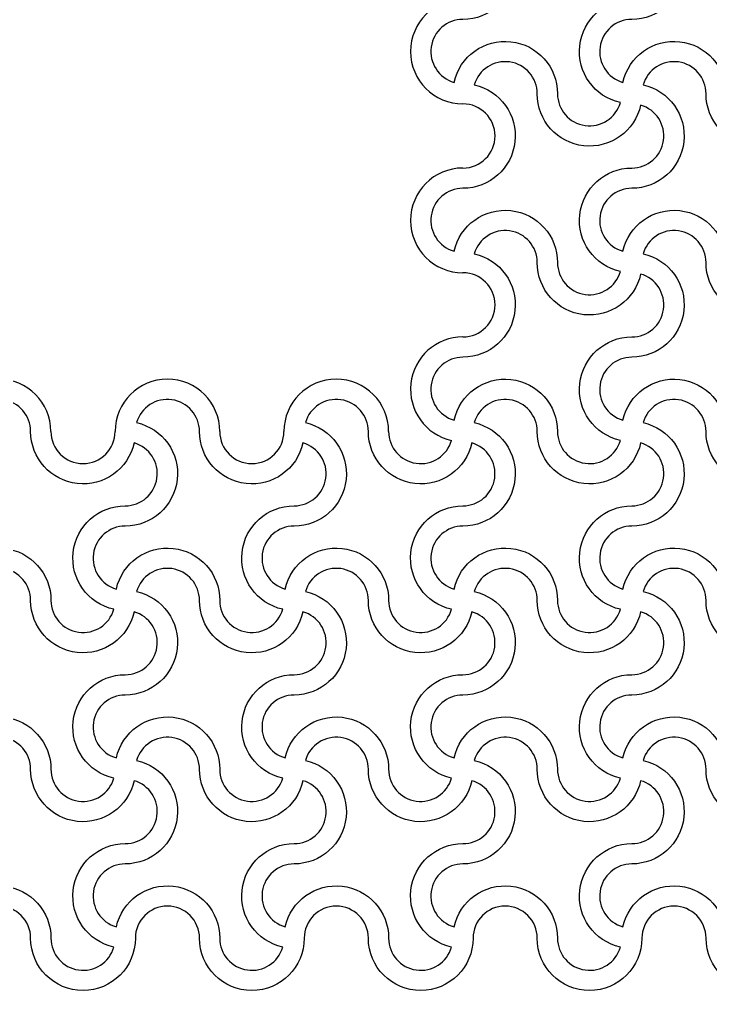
# Model space of a CAD drawing. Header units: millimetres. Extents: x 24 to 345, y 12 to 201.
# Drawn here: x 62.945 to 64.582, y 22.17 to 24.47 of the extents above; entities that cross this region are included whole.
import ezdxf

# ---------------------------------------------------------------- set-up
doc = ezdxf.new("R2010")
doc.units = ezdxf.units.MM
doc.header["$MEASUREMENT"] = 0
doc.layers.add('5th metal (rf+ground)', color=240, linetype='Continuous')

msp = doc.modelspace()

# ---------------------------------------------------------------- linework, layer by layer
at = {"layer": '5th metal (rf+ground)'}
for points in [[(64.1713, 24.69421, 0.8687853), (64.02227, 24.71524, -0.8959788), (63.9953, 24.47021, 0.8687853), (63.97427, 24.32118, -0.8959788), (64.2193, 24.29421, 0.8687853), (64.36833, 24.27318, -0.8959788), (64.3953, 24.51821, 0.8687853), (64.41633, 24.66724, -0.8959788)], [(64.1713, 24.69421, 0.8687853), (64.02227, 24.71524, -0.8959788), (63.9953, 24.47021, 0.8687853), (63.97427, 24.32118, -0.8959788), (64.2193, 24.29421, 0.8687853), (64.36833, 24.27318, -0.8959788), (64.3953, 24.51821, 0.8687853), (64.41633, 24.66724, -0.8959788)], [(64.1713, 24.69421, 0.8687853), (64.02227, 24.71524, -0.8959788), (63.9953, 24.47021, 0.8687853), (63.97427, 24.32118, -0.8959788), (64.2193, 24.29421, 0.8687853), (64.36833, 24.27318, -0.8959788), (64.3953, 24.51821, 0.8687853), (64.41633, 24.66724, -0.8959788)], [(64.1713, 24.69421, 0.8687853), (64.02227, 24.71524, -0.8959788), (63.9953, 24.47021, 0.8687853), (63.97427, 24.32118, -0.8959788), (64.2193, 24.29421, 0.8687853), (64.36833, 24.27318, -0.8959788), (64.3953, 24.51821, 0.8687853), (64.41633, 24.66724, -0.8959788)], [(64.5713, 24.69421, 0.8687853), (64.42227, 24.71524, -0.8959788), (64.3953, 24.47021, 0.8687853), (64.37427, 24.32118, -0.8959788), (64.6193, 24.29421, 0.8687853), (64.76833, 24.27318, -0.8959788), (64.7953, 24.51821, 0.8687853), (64.81633, 24.66724, -0.8959788)], [(64.5713, 24.69421, 0.8687853), (64.42227, 24.71524, -0.8959788), (64.3953, 24.47021, 0.8687853), (64.37427, 24.32118, -0.8959788), (64.6193, 24.29421, 0.8687853), (64.76833, 24.27318, -0.8959788), (64.7953, 24.51821, 0.8687853), (64.81633, 24.66724, -0.8959788)], [(64.5713, 24.69421, 0.8687853), (64.42227, 24.71524, -0.8959788), (64.3953, 24.47021, 0.8687853), (64.37427, 24.32118, -0.8959788), (64.6193, 24.29421, 0.8687853), (64.76833, 24.27318, -0.8959788), (64.7953, 24.51821, 0.8687853), (64.81633, 24.66724, -0.8959788)], [(64.5713, 24.69421, 0.8687853), (64.42227, 24.71524, -0.8959788), (64.3953, 24.47021, 0.8687853), (64.37427, 24.32118, -0.8959788), (64.6193, 24.29421, 0.8687853), (64.76833, 24.27318, -0.8959788), (64.7953, 24.51821, 0.8687853), (64.81633, 24.66724, -0.8959788)], [(64.1713, 24.29421, 0.8687853), (64.02227, 24.31524, -0.8959788), (63.9953, 24.07021, 0.8687853), (63.97427, 23.92118, -0.8959788), (64.2193, 23.89421, 0.8687853), (64.36833, 23.87318, -0.8959788), (64.3953, 24.11821, 0.8687853), (64.41633, 24.26724, -0.8959788)], [(64.1713, 24.29421, 0.8687853), (64.02227, 24.31524, -0.8959788), (63.9953, 24.07021, 0.8687853), (63.97427, 23.92118, -0.8959788), (64.2193, 23.89421, 0.8687853), (64.36833, 23.87318, -0.8959788), (64.3953, 24.11821, 0.8687853), (64.41633, 24.26724, -0.8959788)], [(64.1713, 24.29421, 0.8687853), (64.02227, 24.31524, -0.8959788), (63.9953, 24.07021, 0.8687853), (63.97427, 23.92118, -0.8959788), (64.2193, 23.89421, 0.8687853), (64.36833, 23.87318, -0.8959788), (64.3953, 24.11821, 0.8687853), (64.41633, 24.26724, -0.8959788)], [(64.1713, 24.29421, 0.8687853), (64.02227, 24.31524, -0.8959788), (63.9953, 24.07021, 0.8687853), (63.97427, 23.92118, -0.8959788), (64.2193, 23.89421, 0.8687853), (64.36833, 23.87318, -0.8959788), (64.3953, 24.11821, 0.8687853), (64.41633, 24.26724, -0.8959788)], [(64.5713, 24.29421, 0.8687853), (64.42227, 24.31524, -0.8959788), (64.3953, 24.07021, 0.8687853), (64.37427, 23.92118, -0.8959788), (64.6193, 23.89421, 0.8687853), (64.76833, 23.87318, -0.8959788), (64.7953, 24.11821, 0.8687853), (64.81633, 24.26724, -0.8959788)], [(64.5713, 24.29421, 0.8687853), (64.42227, 24.31524, -0.8959788), (64.3953, 24.07021, 0.8687853), (64.37427, 23.92118, -0.8959788), (64.6193, 23.89421, 0.8687853), (64.76833, 23.87318, -0.8959788), (64.7953, 24.11821, 0.8687853), (64.81633, 24.26724, -0.8959788)], [(64.5713, 24.29421, 0.8687853), (64.42227, 24.31524, -0.8959788), (64.3953, 24.07021, 0.8687853), (64.37427, 23.92118, -0.8959788), (64.6193, 23.89421, 0.8687853), (64.76833, 23.87318, -0.8959788), (64.7953, 24.11821, 0.8687853), (64.81633, 24.26724, -0.8959788)], [(64.5713, 24.29421, 0.8687853), (64.42227, 24.31524, -0.8959788), (64.3953, 24.07021, 0.8687853), (64.37427, 23.92118, -0.8959788), (64.6193, 23.89421, 0.8687853), (64.76833, 23.87318, -0.8959788), (64.7953, 24.11821, 0.8687853), (64.81633, 24.26724, -0.8959788)], [(64.1713, 23.89421, 0.8687853), (64.02227, 23.91524, -0.8959788), (63.9953, 23.67021, 0.8687853), (63.97427, 23.52118, -0.8959788), (64.2193, 23.49421, 0.8687853), (64.36833, 23.47318, -0.8959788), (64.3953, 23.71821, 0.8687853), (64.41633, 23.86724, -0.8959788)], [(64.1713, 23.89421, 0.8687853), (64.02227, 23.91524, -0.8959788), (63.9953, 23.67021, 0.8687853), (63.97427, 23.52118, -0.8959788), (64.2193, 23.49421, 0.8687853), (64.36833, 23.47318, -0.8959788), (64.3953, 23.71821, 0.8687853), (64.41633, 23.86724, -0.8959788)], [(64.1713, 23.89421, 0.8687853), (64.02227, 23.91524, -0.8959788), (63.9953, 23.67021, 0.8687853), (63.97427, 23.52118, -0.8959788), (64.2193, 23.49421, 0.8687853), (64.36833, 23.47318, -0.8959788), (64.3953, 23.71821, 0.8687853), (64.41633, 23.86724, -0.8959788)], [(64.1713, 23.89421, 0.8687853), (64.02227, 23.91524, -0.8959788), (63.9953, 23.67021, 0.8687853), (63.97427, 23.52118, -0.8959788), (64.2193, 23.49421, 0.8687853), (64.36833, 23.47318, -0.8959788), (64.3953, 23.71821, 0.8687853), (64.41633, 23.86724, -0.8959788)], [(64.5713, 23.89421, 0.8687853), (64.42227, 23.91524, -0.8959788), (64.3953, 23.67021, 0.8687853), (64.37427, 23.52118, -0.8959788), (64.6193, 23.49421, 0.8687853), (64.76833, 23.47318, -0.8959788), (64.7953, 23.71821, 0.8687853), (64.81633, 23.86724, -0.8959788)], [(64.5713, 23.89421, 0.8687853), (64.42227, 23.91524, -0.8959788), (64.3953, 23.67021, 0.8687853), (64.37427, 23.52118, -0.8959788), (64.6193, 23.49421, 0.8687853), (64.76833, 23.47318, -0.8959788), (64.7953, 23.71821, 0.8687853), (64.81633, 23.86724, -0.8959788)], [(64.5713, 23.89421, 0.8687853), (64.42227, 23.91524, -0.8959788), (64.3953, 23.67021, 0.8687853), (64.37427, 23.52118, -0.8959788), (64.6193, 23.49421, 0.8687853), (64.76833, 23.47318, -0.8959788), (64.7953, 23.71821, 0.8687853), (64.81633, 23.86724, -0.8959788)], [(64.5713, 23.89421, 0.8687853), (64.42227, 23.91524, -0.8959788), (64.3953, 23.67021, 0.8687853), (64.37427, 23.52118, -0.8959788), (64.6193, 23.49421, 0.8687853), (64.76833, 23.47318, -0.8959788), (64.7953, 23.71821, 0.8687853), (64.81633, 23.86724, -0.8959788)], [(62.9713, 23.49421, 0.8687853), (62.82227, 23.51524, -0.8959788), (62.7953, 23.27021, 0.8687853), (62.77427, 23.12118, -0.8959788), (63.0193, 23.09421, 0.8687853), (63.16833, 23.07318, -0.8959788), (63.1953, 23.31821, 0.8687853), (63.21633, 23.46724, -0.8959788)], [(62.9713, 23.49421, 0.8687853), (62.82227, 23.51524, -0.8959788), (62.7953, 23.27021, 0.8687853), (62.77427, 23.12118, -0.8959788), (63.0193, 23.09421, 0.8687853), (63.16833, 23.07318, -0.8959788), (63.1953, 23.31821, 0.8687853), (63.21633, 23.46724, -0.8959788)], [(62.9713, 23.49421, 0.8687853), (62.82227, 23.51524, -0.8959788), (62.7953, 23.27021, 0.8687853), (62.77427, 23.12118, -0.8959788), (63.0193, 23.09421, 0.8687853), (63.16833, 23.07318, -0.8959788), (63.1953, 23.31821, 0.8687853), (63.21633, 23.46724, -0.8959788)], [(62.9713, 23.49421, 0.8687853), (62.82227, 23.51524, -0.8959788), (62.7953, 23.27021, 0.8687853), (62.77427, 23.12118, -0.8959788), (63.0193, 23.09421, 0.8687853), (63.16833, 23.07318, -0.8959788), (63.1953, 23.31821, 0.8687853), (63.21633, 23.46724, -0.8959788)], [(63.3713, 23.49421, 0.8687853), (63.22227, 23.51524, -0.8959788), (63.1953, 23.27021, 0.8687853), (63.17427, 23.12118, -0.8959788), (63.4193, 23.09421, 0.8687853), (63.56833, 23.07318, -0.8959788), (63.5953, 23.31821, 0.8687853), (63.61633, 23.46724, -0.8959788)], [(63.3713, 23.49421, 0.8687853), (63.22227, 23.51524, -0.8959788), (63.1953, 23.27021, 0.8687853), (63.17427, 23.12118, -0.8959788), (63.4193, 23.09421, 0.8687853), (63.56833, 23.07318, -0.8959788), (63.5953, 23.31821, 0.8687853), (63.61633, 23.46724, -0.8959788)], [(63.3713, 23.49421, 0.8687853), (63.22227, 23.51524, -0.8959788), (63.1953, 23.27021, 0.8687853), (63.17427, 23.12118, -0.8959788), (63.4193, 23.09421, 0.8687853), (63.56833, 23.07318, -0.8959788), (63.5953, 23.31821, 0.8687853), (63.61633, 23.46724, -0.8959788)], [(63.3713, 23.49421, 0.8687853), (63.22227, 23.51524, -0.8959788), (63.1953, 23.27021, 0.8687853), (63.17427, 23.12118, -0.8959788), (63.4193, 23.09421, 0.8687853), (63.56833, 23.07318, -0.8959788), (63.5953, 23.31821, 0.8687853), (63.61633, 23.46724, -0.8959788)], [(63.7713, 23.49421, 0.8687853), (63.62227, 23.51524, -0.8959788), (63.5953, 23.27021, 0.8687853), (63.57427, 23.12118, -0.8959788), (63.8193, 23.09421, 0.8687853), (63.96833, 23.07318, -0.8959788), (63.9953, 23.31821, 0.8687853), (64.01633, 23.46724, -0.8959788)], [(63.7713, 23.49421, 0.8687853), (63.62227, 23.51524, -0.8959788), (63.5953, 23.27021, 0.8687853), (63.57427, 23.12118, -0.8959788), (63.8193, 23.09421, 0.8687853), (63.96833, 23.07318, -0.8959788), (63.9953, 23.31821, 0.8687853), (64.01633, 23.46724, -0.8959788)], [(63.7713, 23.49421, 0.8687853), (63.62227, 23.51524, -0.8959788), (63.5953, 23.27021, 0.8687853), (63.57427, 23.12118, -0.8959788), (63.8193, 23.09421, 0.8687853), (63.96833, 23.07318, -0.8959788), (63.9953, 23.31821, 0.8687853), (64.01633, 23.46724, -0.8959788)], [(63.7713, 23.49421, 0.8687853), (63.62227, 23.51524, -0.8959788), (63.5953, 23.27021, 0.8687853), (63.57427, 23.12118, -0.8959788), (63.8193, 23.09421, 0.8687853), (63.96833, 23.07318, -0.8959788), (63.9953, 23.31821, 0.8687853), (64.01633, 23.46724, -0.8959788)], [(64.1713, 23.49421, 0.8687853), (64.02227, 23.51524, -0.8959788), (63.9953, 23.27021, 0.8687853), (63.97427, 23.12118, -0.8959788), (64.2193, 23.09421, 0.8687853), (64.36833, 23.07318, -0.8959788), (64.3953, 23.31821, 0.8687853), (64.41633, 23.46724, -0.8959788)], [(64.1713, 23.49421, 0.8687853), (64.02227, 23.51524, -0.8959788), (63.9953, 23.27021, 0.8687853), (63.97427, 23.12118, -0.8959788), (64.2193, 23.09421, 0.8687853), (64.36833, 23.07318, -0.8959788), (64.3953, 23.31821, 0.8687853), (64.41633, 23.46724, -0.8959788)], [(64.1713, 23.49421, 0.8687853), (64.02227, 23.51524, -0.8959788), (63.9953, 23.27021, 0.8687853), (63.97427, 23.12118, -0.8959788), (64.2193, 23.09421, 0.8687853), (64.36833, 23.07318, -0.8959788), (64.3953, 23.31821, 0.8687853), (64.41633, 23.46724, -0.8959788)], [(64.1713, 23.49421, 0.8687853), (64.02227, 23.51524, -0.8959788), (63.9953, 23.27021, 0.8687853), (63.97427, 23.12118, -0.8959788), (64.2193, 23.09421, 0.8687853), (64.36833, 23.07318, -0.8959788), (64.3953, 23.31821, 0.8687853), (64.41633, 23.46724, -0.8959788)], [(64.5713, 23.49421, 0.8687853), (64.42227, 23.51524, -0.8959788), (64.3953, 23.27021, 0.8687853), (64.37427, 23.12118, -0.8959788), (64.6193, 23.09421, 0.8687853), (64.76833, 23.07318, -0.8959788), (64.7953, 23.31821, 0.8687853), (64.81633, 23.46724, -0.8959788)], [(64.5713, 23.49421, 0.8687853), (64.42227, 23.51524, -0.8959788), (64.3953, 23.27021, 0.8687853), (64.37427, 23.12118, -0.8959788), (64.6193, 23.09421, 0.8687853), (64.76833, 23.07318, -0.8959788), (64.7953, 23.31821, 0.8687853), (64.81633, 23.46724, -0.8959788)], [(64.5713, 23.49421, 0.8687853), (64.42227, 23.51524, -0.8959788), (64.3953, 23.27021, 0.8687853), (64.37427, 23.12118, -0.8959788), (64.6193, 23.09421, 0.8687853), (64.76833, 23.07318, -0.8959788), (64.7953, 23.31821, 0.8687853), (64.81633, 23.46724, -0.8959788)], [(64.5713, 23.49421, 0.8687853), (64.42227, 23.51524, -0.8959788), (64.3953, 23.27021, 0.8687853), (64.37427, 23.12118, -0.8959788), (64.6193, 23.09421, 0.8687853), (64.76833, 23.07318, -0.8959788), (64.7953, 23.31821, 0.8687853), (64.81633, 23.46724, -0.8959788)], [(62.9713, 23.09421, 0.8687853), (62.82227, 23.11524, -0.8959788), (62.7953, 22.87021, 0.8687853), (62.77427, 22.72118, -0.8959788), (63.0193, 22.69421, 0.8687853), (63.16833, 22.67318, -0.8959788), (63.1953, 22.91821, 0.8687853), (63.21633, 23.06724, -0.8959788)], [(62.9713, 23.09421, 0.8687853), (62.82227, 23.11524, -0.8959788), (62.7953, 22.87021, 0.8687853), (62.77427, 22.72118, -0.8959788), (63.0193, 22.69421, 0.8687853), (63.16833, 22.67318, -0.8959788), (63.1953, 22.91821, 0.8687853), (63.21633, 23.06724, -0.8959788)], [(62.9713, 23.09421, 0.8687853), (62.82227, 23.11524, -0.8959788), (62.7953, 22.87021, 0.8687853), (62.77427, 22.72118, -0.8959788), (63.0193, 22.69421, 0.8687853), (63.16833, 22.67318, -0.8959788), (63.1953, 22.91821, 0.8687853), (63.21633, 23.06724, -0.8959788)], [(62.9713, 23.09421, 0.8687853), (62.82227, 23.11524, -0.8959788), (62.7953, 22.87021, 0.8687853), (62.77427, 22.72118, -0.8959788), (63.0193, 22.69421, 0.8687853), (63.16833, 22.67318, -0.8959788), (63.1953, 22.91821, 0.8687853), (63.21633, 23.06724, -0.8959788)], [(63.3713, 23.09421, 0.8687853), (63.22227, 23.11524, -0.8959788), (63.1953, 22.87021, 0.8687853), (63.17427, 22.72118, -0.8959788), (63.4193, 22.69421, 0.8687853), (63.56833, 22.67318, -0.8959788), (63.5953, 22.91821, 0.8687853), (63.61633, 23.06724, -0.8959788)], [(63.3713, 23.09421, 0.8687853), (63.22227, 23.11524, -0.8959788), (63.1953, 22.87021, 0.8687853), (63.17427, 22.72118, -0.8959788), (63.4193, 22.69421, 0.8687853), (63.56833, 22.67318, -0.8959788), (63.5953, 22.91821, 0.8687853), (63.61633, 23.06724, -0.8959788)], [(63.3713, 23.09421, 0.8687853), (63.22227, 23.11524, -0.8959788), (63.1953, 22.87021, 0.8687853), (63.17427, 22.72118, -0.8959788), (63.4193, 22.69421, 0.8687853), (63.56833, 22.67318, -0.8959788), (63.5953, 22.91821, 0.8687853), (63.61633, 23.06724, -0.8959788)], [(63.3713, 23.09421, 0.8687853), (63.22227, 23.11524, -0.8959788), (63.1953, 22.87021, 0.8687853), (63.17427, 22.72118, -0.8959788), (63.4193, 22.69421, 0.8687853), (63.56833, 22.67318, -0.8959788), (63.5953, 22.91821, 0.8687853), (63.61633, 23.06724, -0.8959788)], [(63.7713, 23.09421, 0.8687853), (63.62227, 23.11524, -0.8959788), (63.5953, 22.87021, 0.8687853), (63.57427, 22.72118, -0.8959788), (63.8193, 22.69421, 0.8687853), (63.96833, 22.67318, -0.8959788), (63.9953, 22.91821, 0.8687853), (64.01633, 23.06724, -0.8959788)], [(63.7713, 23.09421, 0.8687853), (63.62227, 23.11524, -0.8959788), (63.5953, 22.87021, 0.8687853), (63.57427, 22.72118, -0.8959788), (63.8193, 22.69421, 0.8687853), (63.96833, 22.67318, -0.8959788), (63.9953, 22.91821, 0.8687853), (64.01633, 23.06724, -0.8959788)], [(63.7713, 23.09421, 0.8687853), (63.62227, 23.11524, -0.8959788), (63.5953, 22.87021, 0.8687853), (63.57427, 22.72118, -0.8959788), (63.8193, 22.69421, 0.8687853), (63.96833, 22.67318, -0.8959788), (63.9953, 22.91821, 0.8687853), (64.01633, 23.06724, -0.8959788)], [(63.7713, 23.09421, 0.8687853), (63.62227, 23.11524, -0.8959788), (63.5953, 22.87021, 0.8687853), (63.57427, 22.72118, -0.8959788), (63.8193, 22.69421, 0.8687853), (63.96833, 22.67318, -0.8959788), (63.9953, 22.91821, 0.8687853), (64.01633, 23.06724, -0.8959788)], [(64.1713, 23.09421, 0.8687853), (64.02227, 23.11524, -0.8959788), (63.9953, 22.87021, 0.8687853), (63.97427, 22.72118, -0.8959788), (64.2193, 22.69421, 0.8687853), (64.36833, 22.67318, -0.8959788), (64.3953, 22.91821, 0.8687853), (64.41633, 23.06724, -0.8959788)], [(64.1713, 23.09421, 0.8687853), (64.02227, 23.11524, -0.8959788), (63.9953, 22.87021, 0.8687853), (63.97427, 22.72118, -0.8959788), (64.2193, 22.69421, 0.8687853), (64.36833, 22.67318, -0.8959788), (64.3953, 22.91821, 0.8687853), (64.41633, 23.06724, -0.8959788)], [(64.1713, 23.09421, 0.8687853), (64.02227, 23.11524, -0.8959788), (63.9953, 22.87021, 0.8687853), (63.97427, 22.72118, -0.8959788), (64.2193, 22.69421, 0.8687853), (64.36833, 22.67318, -0.8959788), (64.3953, 22.91821, 0.8687853), (64.41633, 23.06724, -0.8959788)], [(64.1713, 23.09421, 0.8687853), (64.02227, 23.11524, -0.8959788), (63.9953, 22.87021, 0.8687853), (63.97427, 22.72118, -0.8959788), (64.2193, 22.69421, 0.8687853), (64.36833, 22.67318, -0.8959788), (64.3953, 22.91821, 0.8687853), (64.41633, 23.06724, -0.8959788)], [(64.5713, 23.09421, 0.8687853), (64.42227, 23.11524, -0.8959788), (64.3953, 22.87021, 0.8687853), (64.37427, 22.72118, -0.8959788), (64.6193, 22.69421, 0.8687853), (64.76833, 22.67318, -0.8959788), (64.7953, 22.91821, 0.8687853), (64.81633, 23.06724, -0.8959788)], [(64.5713, 23.09421, 0.8687853), (64.42227, 23.11524, -0.8959788), (64.3953, 22.87021, 0.8687853), (64.37427, 22.72118, -0.8959788), (64.6193, 22.69421, 0.8687853), (64.76833, 22.67318, -0.8959788), (64.7953, 22.91821, 0.8687853), (64.81633, 23.06724, -0.8959788)], [(64.5713, 23.09421, 0.8687853), (64.42227, 23.11524, -0.8959788), (64.3953, 22.87021, 0.8687853), (64.37427, 22.72118, -0.8959788), (64.6193, 22.69421, 0.8687853), (64.76833, 22.67318, -0.8959788), (64.7953, 22.91821, 0.8687853), (64.81633, 23.06724, -0.8959788)], [(64.5713, 23.09421, 0.8687853), (64.42227, 23.11524, -0.8959788), (64.3953, 22.87021, 0.8687853), (64.37427, 22.72118, -0.8959788), (64.6193, 22.69421, 0.8687853), (64.76833, 22.67318, -0.8959788), (64.7953, 22.91821, 0.8687853), (64.81633, 23.06724, -0.8959788)], [(62.9713, 22.69421, 0.8687853), (62.82227, 22.71524, -0.8959788), (62.7953, 22.47021, 0.8687853), (62.77427, 22.32118, -0.8959788), (63.0193, 22.29421, 0.8687853), (63.16833, 22.27318, -0.8959788), (63.1953, 22.51821, 0.8687853), (63.21633, 22.66724, -0.8959788)], [(62.9713, 22.69421, 0.8687853), (62.82227, 22.71524, -0.8959788), (62.7953, 22.47021, 0.8687853), (62.77427, 22.32118, -0.8959788), (63.0193, 22.29421, 0.8687853), (63.16833, 22.27318, -0.8959788), (63.1953, 22.51821, 0.8687853), (63.21633, 22.66724, -0.8959788)], [(62.9713, 22.69421, 0.8687853), (62.82227, 22.71524, -0.8959788), (62.7953, 22.47021, 0.8687853), (62.77427, 22.32118, -0.8959788), (63.0193, 22.29421, 0.8687853), (63.16833, 22.27318, -0.8959788), (63.1953, 22.51821, 0.8687853), (63.21633, 22.66724, -0.8959788)], [(62.9713, 22.69421, 0.8687853), (62.82227, 22.71524, -0.8959788), (62.7953, 22.47021, 0.8687853), (62.77427, 22.32118, -0.8959788), (63.0193, 22.29421, 0.8687853), (63.16833, 22.27318, -0.8959788), (63.1953, 22.51821, 0.8687853), (63.21633, 22.66724, -0.8959788)], [(63.3713, 22.69421, 0.8687853), (63.22227, 22.71524, -0.8959788), (63.1953, 22.47021, 0.8687853), (63.17427, 22.32118, -0.8959788), (63.4193, 22.29421, 0.8687853), (63.56833, 22.27318, -0.8959788), (63.5953, 22.51821, 0.8687853), (63.61633, 22.66724, -0.8959788)], [(63.3713, 22.69421, 0.8687853), (63.22227, 22.71524, -0.8959788), (63.1953, 22.47021, 0.8687853), (63.17427, 22.32118, -0.8959788), (63.4193, 22.29421, 0.8687853), (63.56833, 22.27318, -0.8959788), (63.5953, 22.51821, 0.8687853), (63.61633, 22.66724, -0.8959788)], [(63.3713, 22.69421, 0.8687853), (63.22227, 22.71524, -0.8959788), (63.1953, 22.47021, 0.8687853), (63.17427, 22.32118, -0.8959788), (63.4193, 22.29421, 0.8687853), (63.56833, 22.27318, -0.8959788), (63.5953, 22.51821, 0.8687853), (63.61633, 22.66724, -0.8959788)], [(63.3713, 22.69421, 0.8687853), (63.22227, 22.71524, -0.8959788), (63.1953, 22.47021, 0.8687853), (63.17427, 22.32118, -0.8959788), (63.4193, 22.29421, 0.8687853), (63.56833, 22.27318, -0.8959788), (63.5953, 22.51821, 0.8687853), (63.61633, 22.66724, -0.8959788)], [(63.7713, 22.69421, 0.8687853), (63.62227, 22.71524, -0.8959788), (63.5953, 22.47021, 0.8687853), (63.57427, 22.32118, -0.8959788), (63.8193, 22.29421, 0.8687853), (63.96833, 22.27318, -0.8959788), (63.9953, 22.51821, 0.8687853), (64.01633, 22.66724, -0.8959788)], [(63.7713, 22.69421, 0.8687853), (63.62227, 22.71524, -0.8959788), (63.5953, 22.47021, 0.8687853), (63.57427, 22.32118, -0.8959788), (63.8193, 22.29421, 0.8687853), (63.96833, 22.27318, -0.8959788), (63.9953, 22.51821, 0.8687853), (64.01633, 22.66724, -0.8959788)], [(63.7713, 22.69421, 0.8687853), (63.62227, 22.71524, -0.8959788), (63.5953, 22.47021, 0.8687853), (63.57427, 22.32118, -0.8959788), (63.8193, 22.29421, 0.8687853), (63.96833, 22.27318, -0.8959788), (63.9953, 22.51821, 0.8687853), (64.01633, 22.66724, -0.8959788)], [(63.7713, 22.69421, 0.8687853), (63.62227, 22.71524, -0.8959788), (63.5953, 22.47021, 0.8687853), (63.57427, 22.32118, -0.8959788), (63.8193, 22.29421, 0.8687853), (63.96833, 22.27318, -0.8959788), (63.9953, 22.51821, 0.8687853), (64.01633, 22.66724, -0.8959788)], [(64.1713, 22.69421, 0.8687853), (64.02227, 22.71524, -0.8959788), (63.9953, 22.47021, 0.8687853), (63.97427, 22.32118, -0.8959788), (64.2193, 22.29421, 0.8687853), (64.36833, 22.27318, -0.8959788), (64.3953, 22.51821, 0.8687853), (64.41633, 22.66724, -0.8959788)], [(64.1713, 22.69421, 0.8687853), (64.02227, 22.71524, -0.8959788), (63.9953, 22.47021, 0.8687853), (63.97427, 22.32118, -0.8959788), (64.2193, 22.29421, 0.8687853), (64.36833, 22.27318, -0.8959788), (64.3953, 22.51821, 0.8687853), (64.41633, 22.66724, -0.8959788)], [(64.1713, 22.69421, 0.8687853), (64.02227, 22.71524, -0.8959788), (63.9953, 22.47021, 0.8687853), (63.97427, 22.32118, -0.8959788), (64.2193, 22.29421, 0.8687853), (64.36833, 22.27318, -0.8959788), (64.3953, 22.51821, 0.8687853), (64.41633, 22.66724, -0.8959788)], [(64.1713, 22.69421, 0.8687853), (64.02227, 22.71524, -0.8959788), (63.9953, 22.47021, 0.8687853), (63.97427, 22.32118, -0.8959788), (64.2193, 22.29421, 0.8687853), (64.36833, 22.27318, -0.8959788), (64.3953, 22.51821, 0.8687853), (64.41633, 22.66724, -0.8959788)], [(64.5713, 22.69421, 0.8687853), (64.42227, 22.71524, -0.8959788), (64.3953, 22.47021, 0.8687853), (64.37427, 22.32118, -0.8959788), (64.6193, 22.29421, 0.8687853), (64.76833, 22.27318, -0.8959788), (64.7953, 22.51821, 0.8687853), (64.81633, 22.66724, -0.8959788)], [(64.5713, 22.69421, 0.8687853), (64.42227, 22.71524, -0.8959788), (64.3953, 22.47021, 0.8687853), (64.37427, 22.32118, -0.8959788), (64.6193, 22.29421, 0.8687853), (64.76833, 22.27318, -0.8959788), (64.7953, 22.51821, 0.8687853), (64.81633, 22.66724, -0.8959788)], [(64.5713, 22.69421, 0.8687853), (64.42227, 22.71524, -0.8959788), (64.3953, 22.47021, 0.8687853), (64.37427, 22.32118, -0.8959788), (64.6193, 22.29421, 0.8687853), (64.76833, 22.27318, -0.8959788), (64.7953, 22.51821, 0.8687853), (64.81633, 22.66724, -0.8959788)], [(64.5713, 22.69421, 0.8687853), (64.42227, 22.71524, -0.8959788), (64.3953, 22.47021, 0.8687853), (64.37427, 22.32118, -0.8959788), (64.6193, 22.29421, 0.8687853), (64.76833, 22.27318, -0.8959788), (64.7953, 22.51821, 0.8687853), (64.81633, 22.66724, -0.8959788)]]:
    msp.add_lwpolyline(points, format="xyb", close=True, dxfattribs=at)
msp.add_lwpolyline([(66.4193, 22.29421, -1), (66.1713, 22.29421, 1), (66.0193, 22.29421, -1), (65.7713, 22.29421, 1), (65.6193, 22.29421, -1), (65.3713, 22.29421, 1), (65.2193, 22.29421, -1), (64.9713, 22.29421, 1), (64.8193, 22.29421, -1), (64.5713, 22.29421, 1), (64.4193, 22.29421, -1), (64.1713, 22.29421, 1), (64.0193, 22.29421, -1), (63.7713, 22.29421, 1), (63.6193, 22.29421, -1), (63.3713, 22.29421, 1), (63.2193, 22.29421, -1), (62.9713, 22.29421, 1), (62.8193, 22.29421, -1)], format="xyb", dxfattribs=at)
msp.add_lwpolyline([(66.4193, 22.29421, -1), (66.1713, 22.29421, 1), (66.0193, 22.29421, -1), (65.7713, 22.29421, 1), (65.6193, 22.29421, -1), (65.3713, 22.29421, 1), (65.2193, 22.29421, -1), (64.9713, 22.29421, 1), (64.8193, 22.29421, -1), (64.5713, 22.29421, 1), (64.4193, 22.29421, -1), (64.1713, 22.29421, 1), (64.0193, 22.29421, -1), (63.7713, 22.29421, 1), (63.6193, 22.29421, -1), (63.3713, 22.29421, 1), (63.2193, 22.29421, -1), (62.9713, 22.29421, 1), (62.8193, 22.29421, -1)], format="xyb", dxfattribs=at)
msp.add_lwpolyline([(66.4193, 22.29421, -1), (66.1713, 22.29421, 1), (66.0193, 22.29421, -1), (65.7713, 22.29421, 1), (65.6193, 22.29421, -1), (65.3713, 22.29421, 1), (65.2193, 22.29421, -1), (64.9713, 22.29421, 1), (64.8193, 22.29421, -1), (64.5713, 22.29421, 1), (64.4193, 22.29421, -1), (64.1713, 22.29421, 1), (64.0193, 22.29421, -1), (63.7713, 22.29421, 1), (63.6193, 22.29421, -1), (63.3713, 22.29421, 1), (63.2193, 22.29421, -1), (62.9713, 22.29421, 1), (62.8193, 22.29421, -1)], format="xyb", dxfattribs=at)
msp.add_lwpolyline([(66.4193, 22.29421, -1), (66.1713, 22.29421, 1), (66.0193, 22.29421, -1), (65.7713, 22.29421, 1), (65.6193, 22.29421, -1), (65.3713, 22.29421, 1), (65.2193, 22.29421, -1), (64.9713, 22.29421, 1), (64.8193, 22.29421, -1), (64.5713, 22.29421, 1), (64.4193, 22.29421, -1), (64.1713, 22.29421, 1), (64.0193, 22.29421, -1), (63.7713, 22.29421, 1), (63.6193, 22.29421, -1), (63.3713, 22.29421, 1), (63.2193, 22.29421, -1), (62.9713, 22.29421, 1), (62.8193, 22.29421, -1)], format="xyb", dxfattribs=at)
for centre, radius, start, end in [((63.9953, 24.39421), 0.124, 90, 270), ((63.9953, 24.39421), 0.124, 90, 270), ((63.9953, 24.39421), 0.124, 90, 270), ((63.9953, 24.39421), 0.124, 90, 270), ((63.9953, 24.19421), 0.076, 270, 90), ((63.9953, 24.19421), 0.076, 270, 90), ((63.9953, 24.19421), 0.076, 270, 90), ((63.9953, 24.19421), 0.076, 270, 90), ((63.9953, 23.99421), 0.124, 90, 270), ((63.9953, 23.99421), 0.124, 90, 270), ((63.9953, 23.99421), 0.124, 90, 270), ((63.9953, 23.99421), 0.124, 90, 270), ((63.9953, 23.79421), 0.076, 270, 90), ((63.9953, 23.79421), 0.076, 270, 90), ((63.9953, 23.79421), 0.076, 270, 90), ((63.9953, 23.79421), 0.076, 270, 90), ((63.9953, 23.59421), 0.124, 90, 257.43866), ((63.9953, 23.59421), 0.124, 90, 257.43866), ((63.9953, 23.59421), 0.124, 90, 257.43866), ((63.9953, 23.59421), 0.124, 90, 257.43866), ((62.8953, 23.49421), 0.124, 0, 180), ((62.8953, 23.49421), 0.124, 0, 180), ((62.8953, 23.49421), 0.124, 0, 180), ((62.8953, 23.49421), 0.124, 0, 180), ((63.2953, 23.49421), 0.124, 0, 180), ((63.2953, 23.49421), 0.124, 0, 180), ((63.2953, 23.49421), 0.124, 0, 180), ((63.2953, 23.49421), 0.124, 0, 180), ((63.6953, 23.49421), 0.124, 0, 180), ((63.6953, 23.49421), 0.124, 0, 180), ((63.6953, 23.49421), 0.124, 0, 180), ((63.6953, 23.49421), 0.124, 0, 180), ((63.0953, 23.49421), 0.076, 180, 0), ((63.0953, 23.49421), 0.076, 180, 0), ((63.0953, 23.49421), 0.076, 180, 0), ((63.0953, 23.49421), 0.076, 180, 0), ((63.4953, 23.49421), 0.076, 180, 0), ((63.4953, 23.49421), 0.076, 180, 0), ((63.4953, 23.49421), 0.076, 180, 0), ((63.4953, 23.49421), 0.076, 180, 0), ((63.8953, 23.49421), 0.076, 180, 343.93453), ((63.8953, 23.49421), 0.076, 180, 343.93453), ((63.8953, 23.49421), 0.076, 180, 343.93453), ((63.8953, 23.49421), 0.076, 180, 343.93453)]:
    msp.add_arc(centre, radius, start, end, dxfattribs=at)

doc.saveas('drawing.dxf')
